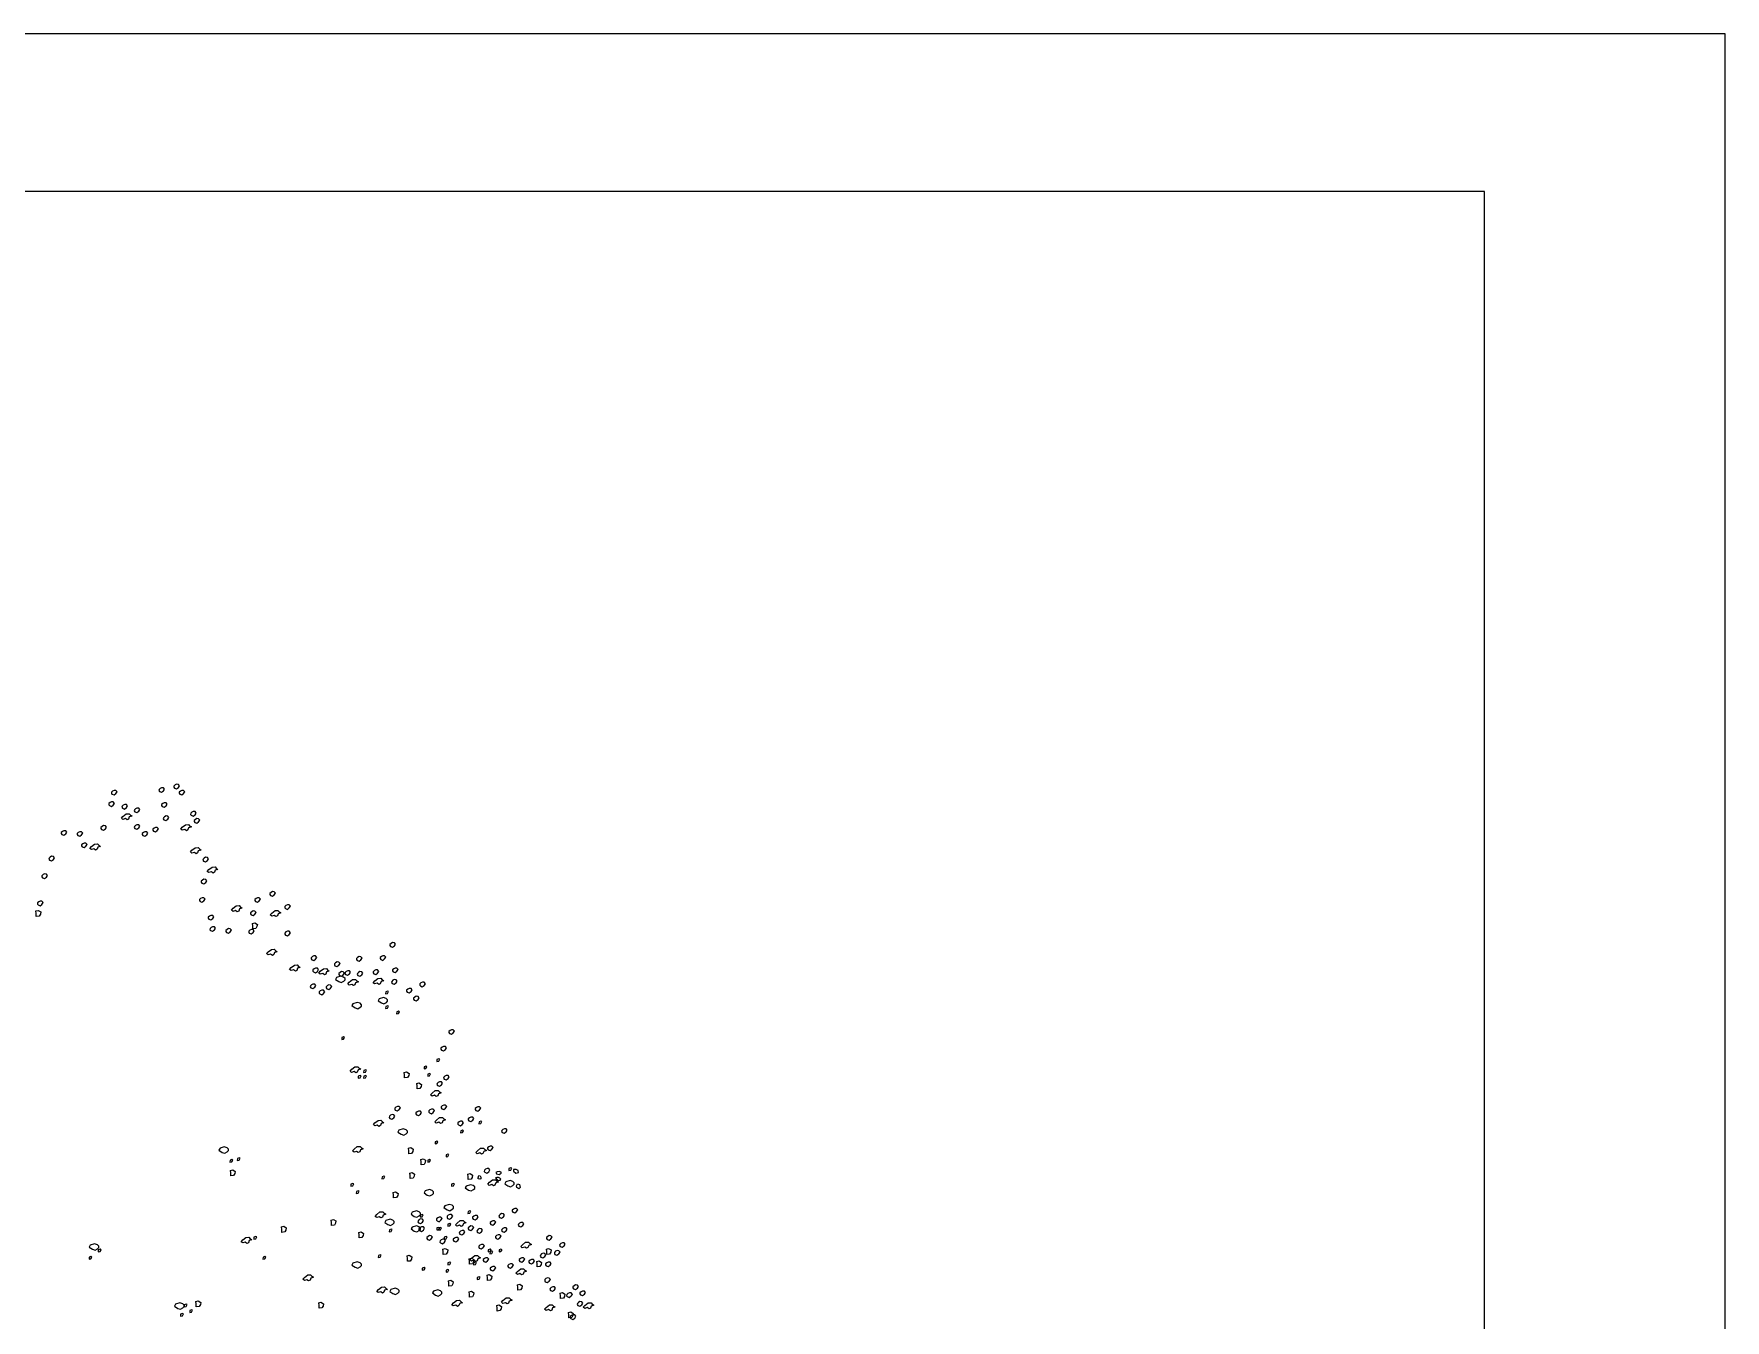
# Model space of a CAD drawing. Header units: millimetres. Extents: x 462666 to 1244237, y 2328025 to 3795663.
# Drawn here: x 1096169 to 1105301, y 2727446 to 2734387 of the extents above; entities that cross this region are included whole.
import ezdxf

# ---------------------------------------------------------------- set-up
doc = ezdxf.new("R2010")
doc.units = ezdxf.units.MM
for name, color, linetype in [('arbre', 250, 'Continuous'), ('MUR_POH', 64, 'Continuous'), ('POP', 7, 'Continuous'), ('RAM_100', 160, 'Continuous')]:
    doc.layers.add(name, color=color, linetype=linetype)

# ---------------------------------------------------------------- blocks, each defined once
blk = doc.blocks.new('Z_RAM_A_3_hp 1220')
at = {"layer": 'POP', "linetype": 'Continuous'}
blk.add_lwpolyline([(-288.5, -408), (-6.5, -408), (-6.5, -13), (-288.5, -13)], close=True, dxfattribs=at)
at = {"layer": 'RAM_100', "linetype": 'Continuous'}
for points in [[(-297, -420), (0, -420), (0, 0), (-297, 0)], [(-288.5, -13), (-288.5, -408), (-6.5, -408), (-6.5, -13)]]:
    blk.add_lwpolyline(points, close=True, dxfattribs=at)
blk = doc.blocks.new('arbre3')
at = {"layer": 'arbre', "color": 252}
for points in [[(257.876, 39.461), (257.917, 39.446), (257.956, 39.474), (257.98, 39.509), (257.956, 39.537), (257.919, 39.539), (257.889, 39.524), (257.865, 39.502), (257.863, 39.48)], [(256.531, 39.098), (256.572, 39.082), (256.611, 39.111), (256.635, 39.145), (256.611, 39.174), (256.574, 39.176), (256.544, 39.161), (256.52, 39.139), (256.518, 39.117)], [(256.585, 39.334), (256.627, 39.319), (256.666, 39.347), (256.69, 39.382), (256.666, 39.41), (256.629, 39.412), (256.598, 39.397), (256.574, 39.375), (256.572, 39.353)], [(257.567, 39.388), (257.608, 39.373), (257.647, 39.401), (257.671, 39.436), (257.647, 39.464), (257.61, 39.466), (257.58, 39.451), (257.556, 39.429), (257.554, 39.408)], [(257.621, 39.079), (257.663, 39.064), (257.702, 39.092), (257.726, 39.127), (257.702, 39.155), (257.665, 39.158), (257.634, 39.142), (257.61, 39.121), (257.608, 39.099)], [(257.985, 39.334), (258.026, 39.319), (258.065, 39.347), (258.089, 39.382), (258.065, 39.41), (258.028, 39.412), (257.998, 39.397), (257.974, 39.375), (257.972, 39.353)], [(256.812, 38.877), (256.877, 38.929), (256.938, 38.932), (256.964, 38.903), (256.999, 38.882), (256.942, 38.864), (256.927, 38.821), (256.897, 38.806), (256.862, 38.832), (256.81, 38.814), (256.779, 38.84)], [(256.803, 39.043), (256.845, 39.028), (256.884, 39.056), (256.908, 39.091), (256.884, 39.119), (256.847, 39.121), (256.816, 39.106), (256.792, 39.084), (256.79, 39.063)], [(257.058, 38.97), (257.099, 38.955), (257.138, 38.983), (257.162, 39.018), (257.138, 39.046), (257.101, 39.049), (257.071, 39.033), (257.047, 39.012), (257.045, 38.99)], [(257.658, 38.807), (257.699, 38.792), (257.738, 38.82), (257.762, 38.855), (257.738, 38.883), (257.701, 38.885), (257.671, 38.87), (257.647, 38.848), (257.645, 38.826)], [(258.221, 38.898), (258.262, 38.882), (258.301, 38.911), (258.325, 38.945), (258.301, 38.974), (258.264, 38.976), (258.234, 38.961), (258.21, 38.939), (258.208, 38.917)], [(258.294, 38.752), (258.335, 38.737), (258.374, 38.765), (258.398, 38.8), (258.374, 38.828), (258.337, 38.831), (258.307, 38.815), (258.283, 38.794), (258.281, 38.772)], [(255.549, 38.5), (255.591, 38.485), (255.63, 38.513), (255.654, 38.548), (255.63, 38.576), (255.593, 38.578), (255.562, 38.563), (255.538, 38.541), (255.536, 38.52)], [(255.876, 38.482), (255.918, 38.467), (255.957, 38.495), (255.981, 38.53), (255.957, 38.558), (255.92, 38.56), (255.889, 38.545), (255.866, 38.523), (255.863, 38.502)], [(256.367, 38.607), (256.408, 38.592), (256.448, 38.62), (256.471, 38.655), (256.448, 38.683), (256.411, 38.685), (256.38, 38.67), (256.356, 38.648), (256.354, 38.627)], [(257.058, 38.625), (257.099, 38.61), (257.138, 38.638), (257.162, 38.673), (257.138, 38.701), (257.101, 38.703), (257.071, 38.688), (257.047, 38.666), (257.045, 38.645)], [(257.221, 38.48), (257.263, 38.465), (257.302, 38.493), (257.326, 38.528), (257.302, 38.556), (257.265, 38.558), (257.234, 38.543), (257.211, 38.521), (257.208, 38.499)], [(257.439, 38.571), (257.481, 38.555), (257.52, 38.584), (257.544, 38.618), (257.52, 38.647), (257.483, 38.649), (257.453, 38.634), (257.429, 38.612), (257.426, 38.59)], [(258.037, 38.652), (258.102, 38.705), (258.163, 38.707), (258.189, 38.678), (258.224, 38.657), (258.167, 38.639), (258.152, 38.596), (258.122, 38.581), (258.087, 38.607), (258.035, 38.589), (258.004, 38.615)], [(255.967, 38.246), (256.009, 38.231), (256.048, 38.259), (256.072, 38.294), (256.048, 38.322), (256.011, 38.324), (255.98, 38.309), (255.956, 38.287), (255.954, 38.265)], [(256.162, 38.253), (256.227, 38.305), (256.288, 38.307), (256.314, 38.279), (256.349, 38.257), (256.293, 38.24), (256.277, 38.196), (256.247, 38.181), (256.212, 38.207), (256.16, 38.19), (256.129, 38.216)], [(258.237, 38.178), (258.302, 38.23), (258.363, 38.232), (258.389, 38.204), (258.424, 38.182), (258.367, 38.165), (258.352, 38.121), (258.322, 38.106), (258.287, 38.132), (258.235, 38.115), (258.204, 38.141)], [(255.295, 37.973), (255.336, 37.958), (255.375, 37.986), (255.399, 38.021), (255.375, 38.049), (255.338, 38.052), (255.308, 38.036), (255.284, 38.015), (255.282, 37.993)], [(258.475, 37.953), (258.517, 37.938), (258.556, 37.966), (258.58, 38.001), (258.556, 38.029), (258.519, 38.031), (258.489, 38.016), (258.465, 37.994), (258.462, 37.973)], [(258.587, 37.778), (258.652, 37.83), (258.713, 37.832), (258.739, 37.804), (258.774, 37.782), (258.717, 37.765), (258.702, 37.721), (258.672, 37.706), (258.637, 37.732), (258.585, 37.715), (258.554, 37.741)], [(255.149, 37.61), (255.191, 37.595), (255.23, 37.623), (255.254, 37.658), (255.23, 37.686), (255.193, 37.688), (255.162, 37.673), (255.139, 37.651), (255.136, 37.63)], [(258.439, 37.499), (258.48, 37.484), (258.52, 37.512), (258.543, 37.547), (258.52, 37.575), (258.483, 37.577), (258.452, 37.562), (258.428, 37.54), (258.426, 37.518)], [(255.059, 37.047), (255.1, 37.032), (255.139, 37.06), (255.163, 37.095), (255.139, 37.123), (255.102, 37.125), (255.072, 37.11), (255.048, 37.088), (255.046, 37.066)], [(258.403, 37.117), (258.444, 37.102), (258.483, 37.13), (258.507, 37.165), (258.483, 37.193), (258.446, 37.195), (258.416, 37.18), (258.392, 37.159), (258.39, 37.137)], [(259.087, 36.978), (259.152, 37.03), (259.213, 37.033), (259.239, 37.004), (259.274, 36.983), (259.217, 36.965), (259.202, 36.922), (259.172, 36.907), (259.137, 36.933), (259.085, 36.915), (259.054, 36.941)], [(259.548, 37.117), (259.589, 37.102), (259.628, 37.13), (259.652, 37.165), (259.628, 37.193), (259.591, 37.195), (259.561, 37.18), (259.537, 37.159), (259.535, 37.137)], [(259.857, 37.244), (259.898, 37.229), (259.937, 37.257), (259.961, 37.292), (259.937, 37.32), (259.9, 37.323), (259.87, 37.307), (259.846, 37.286), (259.844, 37.264)], [(260.166, 36.972), (260.207, 36.957), (260.246, 36.985), (260.27, 37.02), (260.246, 37.048), (260.209, 37.05), (260.179, 37.035), (260.155, 37.013), (260.153, 36.991)], [(255.021, 36.812), (255.021, 36.871), (255.015, 36.923), (255.06, 36.936), (255.113, 36.903), (255.106, 36.858), (255.08, 36.819)], [(258.585, 36.754), (258.626, 36.739), (258.665, 36.767), (258.689, 36.802), (258.665, 36.83), (258.628, 36.832), (258.598, 36.817), (258.574, 36.795), (258.571, 36.773)], [(259.457, 36.845), (259.498, 36.83), (259.537, 36.858), (259.561, 36.893), (259.537, 36.921), (259.5, 36.923), (259.47, 36.908), (259.446, 36.886), (259.444, 36.864)], [(259.887, 36.878), (259.952, 36.93), (260.013, 36.933), (260.039, 36.904), (260.074, 36.883), (260.017, 36.865), (260.002, 36.822), (259.972, 36.807), (259.937, 36.833), (259.885, 36.815), (259.854, 36.841)], [(258.621, 36.518), (258.662, 36.503), (258.701, 36.531), (258.725, 36.566), (258.701, 36.594), (258.664, 36.596), (258.634, 36.581), (258.61, 36.559), (258.608, 36.537)], [(258.948, 36.481), (258.989, 36.466), (259.028, 36.494), (259.052, 36.529), (259.028, 36.557), (258.991, 36.56), (258.961, 36.544), (258.937, 36.523), (258.935, 36.501)], [(259.421, 36.463), (259.462, 36.448), (259.501, 36.476), (259.525, 36.511), (259.501, 36.539), (259.464, 36.541), (259.434, 36.526), (259.41, 36.505), (259.408, 36.483)], [(259.495, 36.556), (259.495, 36.615), (259.489, 36.667), (259.534, 36.68), (259.587, 36.647), (259.58, 36.601), (259.554, 36.562)], [(260.166, 36.427), (260.207, 36.412), (260.246, 36.44), (260.27, 36.475), (260.246, 36.503), (260.209, 36.505), (260.179, 36.49), (260.155, 36.468), (260.153, 36.446)], [(259.812, 36.079), (259.877, 36.131), (259.938, 36.133), (259.964, 36.105), (259.999, 36.083), (259.942, 36.066), (259.927, 36.022), (259.897, 36.007), (259.862, 36.033), (259.81, 36.016), (259.779, 36.042)], [(260.711, 35.918), (260.752, 35.903), (260.791, 35.931), (260.815, 35.966), (260.791, 35.994), (260.754, 35.996), (260.724, 35.981), (260.7, 35.959), (260.698, 35.938)], [(262.136, 35.92), (262.178, 35.904), (262.217, 35.933), (262.241, 35.967), (262.217, 35.996), (262.18, 35.998), (262.149, 35.983), (262.125, 35.961), (262.123, 35.939)], [(262.336, 36.192), (262.377, 36.177), (262.417, 36.205), (262.441, 36.24), (262.417, 36.268), (262.38, 36.27), (262.349, 36.255), (262.325, 36.233), (262.323, 36.212)], [(260.287, 35.754), (260.352, 35.806), (260.413, 35.808), (260.439, 35.78), (260.474, 35.758), (260.417, 35.741), (260.402, 35.697), (260.372, 35.682), (260.337, 35.708), (260.285, 35.691), (260.254, 35.717)], [(260.747, 35.664), (260.789, 35.649), (260.828, 35.677), (260.852, 35.712), (260.828, 35.74), (260.791, 35.742), (260.76, 35.727), (260.736, 35.705), (260.734, 35.683)], [(260.887, 35.679), (260.952, 35.731), (261.013, 35.733), (261.039, 35.705), (261.074, 35.683), (261.017, 35.666), (261.002, 35.622), (260.971, 35.607), (260.937, 35.633), (260.885, 35.616), (260.854, 35.642)], [(261.191, 35.792), (261.232, 35.777), (261.272, 35.806), (261.295, 35.84), (261.272, 35.869), (261.235, 35.871), (261.204, 35.855), (261.18, 35.834), (261.178, 35.812)], [(261.282, 35.593), (261.323, 35.577), (261.362, 35.606), (261.386, 35.64), (261.362, 35.669), (261.326, 35.671), (261.295, 35.656), (261.271, 35.634), (261.269, 35.612)], [(261.409, 35.611), (261.451, 35.596), (261.49, 35.624), (261.514, 35.659), (261.49, 35.687), (261.453, 35.689), (261.422, 35.674), (261.398, 35.652), (261.396, 35.63)], [(261.646, 35.901), (261.687, 35.886), (261.726, 35.915), (261.75, 35.949), (261.726, 35.978), (261.689, 35.98), (261.659, 35.965), (261.635, 35.943), (261.633, 35.921)], [(261.664, 35.593), (261.705, 35.577), (261.744, 35.606), (261.768, 35.64), (261.744, 35.669), (261.707, 35.671), (261.677, 35.656), (261.653, 35.634), (261.651, 35.612)], [(261.991, 35.629), (262.032, 35.614), (262.071, 35.642), (262.095, 35.677), (262.071, 35.705), (262.034, 35.707), (262.004, 35.692), (261.98, 35.67), (261.978, 35.649)], [(262.391, 35.665), (262.432, 35.65), (262.471, 35.678), (262.495, 35.713), (262.471, 35.741), (262.434, 35.744), (262.404, 35.728), (262.38, 35.707), (262.378, 35.685)], [(260.693, 35.337), (260.734, 35.322), (260.773, 35.35), (260.797, 35.385), (260.773, 35.413), (260.736, 35.415), (260.706, 35.4), (260.682, 35.378), (260.68, 35.356)], [(260.875, 35.21), (260.916, 35.194), (260.955, 35.223), (260.979, 35.257), (260.955, 35.286), (260.918, 35.288), (260.888, 35.273), (260.864, 35.251), (260.862, 35.229)], [(261.02, 35.319), (261.061, 35.303), (261.1, 35.332), (261.124, 35.366), (261.1, 35.395), (261.063, 35.397), (261.033, 35.382), (261.009, 35.36), (261.007, 35.338)], [(261.267, 35.466), (261.322, 35.448), (261.372, 35.476), (261.398, 35.5), (261.398, 35.531), (261.369, 35.559), (261.313, 35.579), (261.224, 35.55), (261.202, 35.511)], [(261.487, 35.454), (261.552, 35.506), (261.613, 35.508), (261.639, 35.48), (261.674, 35.458), (261.617, 35.441), (261.602, 35.397), (261.571, 35.382), (261.537, 35.408), (261.485, 35.391), (261.454, 35.417)], [(262.012, 35.479), (262.077, 35.531), (262.138, 35.533), (262.164, 35.505), (262.199, 35.483), (262.142, 35.466), (262.127, 35.422), (262.096, 35.407), (262.062, 35.433), (262.009, 35.416), (261.979, 35.442)], [(262.373, 35.429), (262.414, 35.414), (262.453, 35.442), (262.477, 35.477), (262.453, 35.505), (262.416, 35.507), (262.386, 35.492), (262.362, 35.47), (262.36, 35.449)], [(262.682, 35.247), (262.723, 35.232), (262.762, 35.261), (262.786, 35.295), (262.762, 35.324), (262.725, 35.326), (262.695, 35.31), (262.671, 35.289), (262.668, 35.267)], [(262.954, 35.375), (262.995, 35.359), (263.035, 35.388), (263.058, 35.422), (263.035, 35.451), (262.998, 35.453), (262.967, 35.438), (262.943, 35.416), (262.941, 35.394)], [(261.606, 34.923), (261.661, 34.906), (261.711, 34.934), (261.737, 34.958), (261.737, 34.988), (261.708, 35.017), (261.652, 35.036), (261.563, 35.008), (261.541, 34.969)], [(262.149, 35.025), (262.203, 35.007), (262.253, 35.036), (262.279, 35.06), (262.279, 35.09), (262.251, 35.118), (262.195, 35.138), (262.105, 35.11), (262.084, 35.07)], [(262.236, 35.213), (262.275, 35.22), (262.297, 35.259), (262.275, 35.268), (262.238, 35.255)], [(262.236, 34.911), (262.275, 34.918), (262.297, 34.957), (262.275, 34.965), (262.238, 34.952)], [(262.827, 35.084), (262.868, 35.069), (262.907, 35.097), (262.931, 35.132), (262.907, 35.16), (262.87, 35.162), (262.84, 35.147), (262.816, 35.125), (262.814, 35.104)], [(262.463, 34.798), (262.502, 34.804), (262.524, 34.843), (262.502, 34.852), (262.465, 34.839)], [(261.329, 34.269), (261.368, 34.275), (261.389, 34.314), (261.368, 34.323), (261.331, 34.31)], [(263.554, 34.394), (263.595, 34.378), (263.634, 34.407), (263.658, 34.441), (263.634, 34.47), (263.597, 34.472), (263.567, 34.457), (263.543, 34.435), (263.541, 34.413)], [(263.39, 34.048), (263.432, 34.033), (263.471, 34.061), (263.495, 34.096), (263.471, 34.124), (263.434, 34.127), (263.403, 34.111), (263.379, 34.09), (263.377, 34.068)], [(261.537, 33.655), (261.602, 33.707), (261.663, 33.709), (261.689, 33.681), (261.724, 33.659), (261.667, 33.642), (261.652, 33.598), (261.621, 33.583), (261.587, 33.609), (261.535, 33.592), (261.504, 33.618)], [(261.782, 33.588), (261.821, 33.595), (261.843, 33.634), (261.821, 33.643), (261.784, 33.63)], [(262.63, 33.479), (262.63, 33.538), (262.623, 33.59), (262.669, 33.603), (262.721, 33.571), (262.715, 33.525), (262.689, 33.486)], [(263.03, 33.664), (263.069, 33.67), (263.091, 33.709), (263.069, 33.718), (263.032, 33.705)], [(263.106, 33.513), (263.145, 33.519), (263.166, 33.558), (263.145, 33.567), (263.108, 33.554)], [(263.295, 33.815), (263.334, 33.822), (263.356, 33.861), (263.334, 33.869), (263.297, 33.856)], [(261.669, 33.475), (261.708, 33.481), (261.73, 33.521), (261.708, 33.529), (261.671, 33.516)], [(261.782, 33.475), (261.821, 33.481), (261.843, 33.521), (261.821, 33.529), (261.784, 33.516)], [(262.886, 33.252), (262.886, 33.31), (262.88, 33.362), (262.926, 33.375), (262.978, 33.343), (262.971, 33.297), (262.945, 33.258)], [(263.197, 33.164), (263.263, 33.216), (263.323, 33.218), (263.35, 33.19), (263.384, 33.168), (263.328, 33.151), (263.313, 33.107), (263.282, 33.092), (263.247, 33.118), (263.195, 33.101), (263.165, 33.127)], [(263.31, 33.32), (263.351, 33.305), (263.39, 33.333), (263.414, 33.368), (263.39, 33.396), (263.353, 33.398), (263.323, 33.383), (263.299, 33.361), (263.297, 33.339)], [(263.447, 33.45), (263.488, 33.435), (263.527, 33.463), (263.551, 33.498), (263.527, 33.526), (263.49, 33.528), (263.46, 33.513), (263.436, 33.491), (263.434, 33.47)], [(262.437, 32.812), (262.478, 32.796), (262.517, 32.825), (262.541, 32.859), (262.517, 32.888), (262.48, 32.89), (262.45, 32.875), (262.426, 32.853), (262.424, 32.831)], [(263.395, 32.838), (263.436, 32.822), (263.475, 32.851), (263.499, 32.885), (263.475, 32.914), (263.438, 32.916), (263.408, 32.901), (263.384, 32.879), (263.382, 32.857)], [(264.098, 32.805), (264.14, 32.79), (264.179, 32.818), (264.203, 32.853), (264.179, 32.881), (264.142, 32.883), (264.111, 32.868), (264.088, 32.846), (264.085, 32.825)], [(262.015, 32.549), (262.08, 32.601), (262.141, 32.603), (262.167, 32.575), (262.202, 32.553), (262.146, 32.536), (262.13, 32.492), (262.1, 32.477), (262.065, 32.503), (262.013, 32.486), (261.983, 32.512)], [(262.326, 32.642), (262.367, 32.627), (262.406, 32.655), (262.43, 32.69), (262.406, 32.718), (262.369, 32.72), (262.339, 32.705), (262.315, 32.684), (262.313, 32.662)], [(262.873, 32.714), (262.915, 32.699), (262.954, 32.727), (262.978, 32.762), (262.954, 32.79), (262.917, 32.792), (262.886, 32.777), (262.862, 32.755), (262.86, 32.733)], [(263.14, 32.753), (263.182, 32.738), (263.221, 32.766), (263.245, 32.801), (263.221, 32.829), (263.184, 32.831), (263.153, 32.816), (263.13, 32.794), (263.127, 32.773)], [(263.287, 32.605), (263.352, 32.658), (263.413, 32.66), (263.439, 32.631), (263.473, 32.61), (263.417, 32.592), (263.402, 32.549), (263.371, 32.534), (263.337, 32.56), (263.284, 32.542), (263.254, 32.568)], [(263.74, 32.505), (263.781, 32.49), (263.82, 32.518), (263.844, 32.553), (263.82, 32.581), (263.783, 32.584), (263.753, 32.568), (263.729, 32.547), (263.727, 32.525)], [(263.955, 32.59), (263.996, 32.575), (264.035, 32.603), (264.059, 32.638), (264.035, 32.666), (263.999, 32.668), (263.968, 32.653), (263.944, 32.631), (263.942, 32.61)], [(264.164, 32.53), (264.203, 32.537), (264.225, 32.576), (264.203, 32.584), (264.167, 32.571)], [(262.556, 32.313), (262.61, 32.296), (262.66, 32.324), (262.686, 32.348), (262.686, 32.378), (262.658, 32.406), (262.601, 32.426), (262.512, 32.398), (262.491, 32.359)], [(263.257, 32.114), (263.296, 32.121), (263.318, 32.16), (263.296, 32.169), (263.259, 32.156)], [(263.786, 32.341), (263.825, 32.348), (263.847, 32.387), (263.825, 32.395), (263.788, 32.382)], [(264.646, 32.349), (264.687, 32.334), (264.726, 32.362), (264.75, 32.397), (264.726, 32.425), (264.689, 32.427), (264.659, 32.412), (264.635, 32.39), (264.633, 32.369)], [(258.859, 31.94), (258.914, 31.923), (258.964, 31.951), (258.99, 31.975), (258.99, 32.005), (258.962, 32.034), (258.905, 32.053), (258.816, 32.025), (258.794, 31.986)], [(259.173, 31.774), (259.212, 31.781), (259.234, 31.82), (259.212, 31.828), (259.175, 31.815)], [(261.587, 32.006), (261.652, 32.058), (261.713, 32.06), (261.739, 32.032), (261.774, 32.01), (261.717, 31.993), (261.702, 31.949), (261.671, 31.934), (261.637, 31.96), (261.585, 31.943), (261.554, 31.969)], [(262.715, 31.913), (262.715, 31.971), (262.709, 32.024), (262.755, 32.037), (262.807, 32.004), (262.8, 31.958), (262.774, 31.919)], [(262.972, 31.685), (262.972, 31.744), (262.965, 31.796), (263.011, 31.809), (263.063, 31.776), (263.057, 31.731), (263.031, 31.691)], [(263.484, 31.85), (263.523, 31.856), (263.545, 31.895), (263.523, 31.904), (263.486, 31.891)], [(264.132, 31.974), (264.197, 32.026), (264.258, 32.028), (264.284, 32), (264.319, 31.978), (264.263, 31.961), (264.247, 31.917), (264.217, 31.902), (264.182, 31.928), (264.13, 31.911), (264.1, 31.937)], [(264.353, 31.991), (264.394, 31.976), (264.433, 32.004), (264.457, 32.039), (264.433, 32.067), (264.396, 32.069), (264.366, 32.054), (264.342, 32.032), (264.34, 32.01)], [(259.022, 31.736), (259.061, 31.743), (259.083, 31.782), (259.061, 31.791), (259.024, 31.778)], [(259.039, 31.457), (259.039, 31.516), (259.033, 31.568), (259.078, 31.581), (259.131, 31.548), (259.124, 31.503), (259.098, 31.464)], [(262.16, 31.396), (262.199, 31.403), (262.221, 31.442), (262.199, 31.45), (262.163, 31.437)], [(262.744, 31.4), (262.744, 31.459), (262.737, 31.511), (262.783, 31.524), (262.835, 31.491), (262.829, 31.446), (262.803, 31.407)], [(263.106, 31.736), (263.145, 31.743), (263.166, 31.782), (263.145, 31.791), (263.108, 31.778)], [(263.942, 31.378), (263.942, 31.437), (263.936, 31.489), (263.981, 31.502), (264.033, 31.47), (264.027, 31.424), (264.001, 31.385)], [(264.148, 31.411), (264.159, 31.461), (264.187, 31.457), (264.2, 31.428), (264.203, 31.396), (264.181, 31.385), (264.15, 31.394)], [(264.287, 31.528), (264.329, 31.513), (264.368, 31.541), (264.392, 31.576), (264.368, 31.604), (264.331, 31.607), (264.3, 31.591), (264.277, 31.57), (264.274, 31.548)], [(264.526, 31.496), (264.579, 31.483), (264.626, 31.509), (264.624, 31.53), (264.581, 31.548), (264.54, 31.535), (264.513, 31.526), (264.518, 31.513)], [(264.783, 31.567), (264.822, 31.574), (264.844, 31.613), (264.822, 31.622), (264.785, 31.609)], [(264.881, 31.554), (264.924, 31.513), (264.979, 31.524), (264.974, 31.567), (264.931, 31.589), (264.881, 31.587)], [(261.518, 31.245), (261.557, 31.251), (261.578, 31.291), (261.557, 31.299), (261.52, 31.286)], [(261.631, 31.094), (261.67, 31.1), (261.692, 31.139), (261.67, 31.148), (261.633, 31.135)], [(262.402, 31.001), (262.402, 31.06), (262.395, 31.112), (262.441, 31.125), (262.493, 31.092), (262.487, 31.047), (262.461, 31.008)], [(263.098, 31.059), (263.153, 31.041), (263.203, 31.07), (263.229, 31.094), (263.229, 31.124), (263.201, 31.152), (263.144, 31.172), (263.055, 31.144), (263.033, 31.104)], [(263.597, 31.245), (263.636, 31.251), (263.658, 31.291), (263.636, 31.299), (263.599, 31.286)], [(263.946, 31.16), (264.001, 31.143), (264.051, 31.171), (264.077, 31.195), (264.077, 31.226), (264.048, 31.254), (263.992, 31.273), (263.903, 31.245), (263.881, 31.206)], [(264.381, 31.322), (264.446, 31.374), (264.507, 31.376), (264.533, 31.348), (264.568, 31.326), (264.511, 31.309), (264.496, 31.265), (264.466, 31.25), (264.431, 31.276), (264.379, 31.259), (264.348, 31.285)], [(264.531, 31.381), (264.568, 31.357), (264.603, 31.363), (264.616, 31.385), (264.596, 31.407), (264.57, 31.422), (264.533, 31.424), (264.507, 31.411)], [(264.761, 31.246), (264.816, 31.229), (264.866, 31.257), (264.892, 31.281), (264.892, 31.311), (264.863, 31.339), (264.807, 31.359), (264.718, 31.331), (264.696, 31.292)], [(264.939, 31.248), (264.959, 31.287), (265.004, 31.274), (265.017, 31.215), (264.985, 31.189), (264.946, 31.215)], [(263.505, 30.754), (263.56, 30.736), (263.61, 30.765), (263.636, 30.788), (263.636, 30.819), (263.608, 30.847), (263.551, 30.867), (263.462, 30.838), (263.44, 30.799)], [(264.863, 30.706), (264.904, 30.69), (264.943, 30.719), (264.967, 30.753), (264.943, 30.782), (264.906, 30.784), (264.876, 30.769), (264.852, 30.747), (264.849, 30.725)], [(260.094, 30.289), (260.094, 30.348), (260.087, 30.4), (260.133, 30.413), (260.185, 30.38), (260.178, 30.335), (260.152, 30.296)], [(261.12, 30.432), (261.12, 30.49), (261.113, 30.542), (261.159, 30.555), (261.211, 30.523), (261.204, 30.477), (261.178, 30.438)], [(262.055, 30.656), (262.12, 30.709), (262.181, 30.711), (262.207, 30.682), (262.242, 30.661), (262.185, 30.643), (262.17, 30.6), (262.14, 30.585), (262.105, 30.611), (262.053, 30.593), (262.022, 30.619)], [(262.285, 30.449), (262.339, 30.431), (262.389, 30.459), (262.415, 30.483), (262.415, 30.514), (262.387, 30.542), (262.33, 30.562), (262.241, 30.533), (262.219, 30.494)], [(262.827, 30.618), (262.881, 30.601), (262.931, 30.629), (262.958, 30.653), (262.958, 30.683), (262.929, 30.712), (262.873, 30.731), (262.784, 30.703), (262.762, 30.664)], [(262.827, 30.313), (262.881, 30.296), (262.931, 30.324), (262.958, 30.348), (262.958, 30.378), (262.929, 30.406), (262.873, 30.426), (262.784, 30.398), (262.762, 30.359)], [(262.918, 30.488), (262.959, 30.472), (262.998, 30.501), (263.022, 30.535), (262.998, 30.564), (262.961, 30.566), (262.931, 30.551), (262.907, 30.529), (262.905, 30.507)], [(262.936, 30.324), (262.977, 30.309), (263.016, 30.337), (263.04, 30.372), (263.016, 30.4), (262.979, 30.402), (262.949, 30.387), (262.925, 30.365), (262.923, 30.344)], [(262.954, 30.602), (262.994, 30.609), (263.015, 30.648), (262.994, 30.657), (262.957, 30.644)], [(263.299, 30.524), (263.341, 30.509), (263.38, 30.537), (263.404, 30.572), (263.38, 30.6), (263.343, 30.602), (263.313, 30.587), (263.289, 30.565), (263.286, 30.543)], [(263.518, 30.578), (263.559, 30.563), (263.598, 30.591), (263.622, 30.626), (263.598, 30.654), (263.561, 30.657), (263.531, 30.641), (263.507, 30.62), (263.505, 30.598)], [(263.522, 30.413), (263.561, 30.42), (263.582, 30.459), (263.561, 30.468), (263.524, 30.455)], [(263.712, 30.481), (263.777, 30.534), (263.838, 30.536), (263.864, 30.507), (263.898, 30.486), (263.842, 30.468), (263.827, 30.425), (263.796, 30.41), (263.762, 30.436), (263.709, 30.418), (263.679, 30.444)], [(263.937, 30.678), (263.977, 30.685), (263.998, 30.724), (263.977, 30.732), (263.94, 30.719)], [(263.954, 30.342), (263.995, 30.327), (264.034, 30.355), (264.058, 30.39), (264.034, 30.418), (263.997, 30.42), (263.967, 30.405), (263.943, 30.384), (263.941, 30.362)], [(264.045, 30.56), (264.086, 30.545), (264.125, 30.573), (264.149, 30.608), (264.125, 30.636), (264.088, 30.638), (264.058, 30.623), (264.034, 30.602), (264.032, 30.58)], [(264.408, 30.451), (264.449, 30.436), (264.489, 30.464), (264.512, 30.499), (264.489, 30.527), (264.452, 30.529), (264.421, 30.514), (264.397, 30.493), (264.395, 30.471)], [(264.59, 30.597), (264.631, 30.581), (264.67, 30.61), (264.694, 30.644), (264.67, 30.673), (264.633, 30.675), (264.603, 30.66), (264.579, 30.638), (264.577, 30.616)], [(264.99, 30.415), (265.031, 30.4), (265.07, 30.428), (265.094, 30.463), (265.07, 30.491), (265.033, 30.493), (265.003, 30.478), (264.979, 30.456), (264.977, 30.434)], [(256.18, 29.94), (256.235, 29.923), (256.285, 29.951), (256.311, 29.975), (256.311, 30.005), (256.283, 30.034), (256.226, 30.053), (256.137, 30.025), (256.115, 29.986)], [(259.287, 30.132), (259.352, 30.184), (259.413, 30.186), (259.439, 30.158), (259.474, 30.136), (259.417, 30.119), (259.402, 30.075), (259.372, 30.06), (259.337, 30.086), (259.285, 30.069), (259.254, 30.095)], [(259.514, 30.149), (259.553, 30.155), (259.574, 30.195), (259.553, 30.203), (259.516, 30.19)], [(261.69, 30.175), (261.69, 30.234), (261.683, 30.286), (261.729, 30.299), (261.781, 30.266), (261.774, 30.221), (261.748, 30.182)], [(262.312, 30.3), (262.351, 30.307), (262.372, 30.346), (262.351, 30.354), (262.314, 30.341)], [(263.1, 30.142), (263.141, 30.127), (263.18, 30.155), (263.204, 30.19), (263.18, 30.218), (263.143, 30.221), (263.113, 30.205), (263.089, 30.184), (263.087, 30.162)], [(263.295, 30.338), (263.334, 30.344), (263.356, 30.383), (263.334, 30.392), (263.297, 30.379)], [(263.332, 30.338), (263.372, 30.344), (263.393, 30.383), (263.372, 30.392), (263.335, 30.379)], [(263.372, 30.07), (263.413, 30.055), (263.453, 30.083), (263.477, 30.118), (263.453, 30.146), (263.416, 30.148), (263.385, 30.133), (263.361, 30.111), (263.359, 30.089)], [(263.446, 30.149), (263.485, 30.155), (263.507, 30.195), (263.485, 30.203), (263.448, 30.19)], [(263.645, 30.106), (263.686, 30.091), (263.725, 30.119), (263.749, 30.154), (263.725, 30.182), (263.688, 30.184), (263.658, 30.169), (263.634, 30.147), (263.632, 30.126)], [(263.772, 30.251), (263.813, 30.236), (263.852, 30.264), (263.876, 30.299), (263.852, 30.327), (263.815, 30.33), (263.785, 30.314), (263.761, 30.293), (263.759, 30.271)], [(264.136, 30.288), (264.177, 30.273), (264.216, 30.301), (264.24, 30.336), (264.216, 30.364), (264.179, 30.366), (264.149, 30.351), (264.125, 30.329), (264.122, 30.307)], [(264.517, 30.161), (264.558, 30.145), (264.598, 30.174), (264.622, 30.208), (264.598, 30.237), (264.561, 30.239), (264.53, 30.224), (264.506, 30.202), (264.504, 30.18)], [(264.644, 30.306), (264.686, 30.291), (264.725, 30.319), (264.749, 30.354), (264.725, 30.382), (264.688, 30.384), (264.657, 30.369), (264.634, 30.347), (264.631, 30.325)], [(265.061, 30.032), (265.127, 30.084), (265.187, 30.086), (265.214, 30.058), (265.248, 30.036), (265.192, 30.019), (265.177, 29.975), (265.146, 29.96), (265.111, 29.986), (265.059, 29.969), (265.029, 29.995)], [(265.571, 30.142), (265.613, 30.127), (265.652, 30.155), (265.676, 30.19), (265.652, 30.218), (265.615, 30.221), (265.584, 30.205), (265.56, 30.184), (265.558, 30.162)], [(265.844, 29.997), (265.885, 29.982), (265.924, 30.01), (265.948, 30.045), (265.924, 30.073), (265.887, 30.075), (265.857, 30.06), (265.833, 30.038), (265.831, 30.017)], [(256.111, 29.733), (256.15, 29.74), (256.171, 29.779), (256.15, 29.787), (256.113, 29.774)], [(256.3, 29.884), (256.339, 29.891), (256.361, 29.93), (256.339, 29.939), (256.302, 29.926)], [(259.703, 29.733), (259.742, 29.74), (259.764, 29.779), (259.742, 29.787), (259.705, 29.774)], [(262.085, 29.771), (262.124, 29.777), (262.146, 29.817), (262.124, 29.825), (262.087, 29.812)], [(262.687, 29.691), (262.687, 29.75), (262.68, 29.802), (262.726, 29.815), (262.778, 29.782), (262.772, 29.737), (262.746, 29.697)], [(263.428, 29.833), (263.428, 29.892), (263.421, 29.944), (263.467, 29.957), (263.519, 29.925), (263.513, 29.879), (263.487, 29.84)], [(263.969, 29.634), (263.969, 29.693), (263.963, 29.745), (264.008, 29.758), (264.061, 29.725), (264.054, 29.68), (264.028, 29.64)], [(264.011, 29.757), (264.077, 29.809), (264.138, 29.811), (264.164, 29.783), (264.198, 29.761), (264.142, 29.744), (264.127, 29.7), (264.096, 29.685), (264.061, 29.711), (264.009, 29.694), (263.979, 29.72)], [(264.172, 29.961), (264.213, 29.946), (264.252, 29.974), (264.276, 30.009), (264.252, 30.037), (264.215, 30.039), (264.185, 30.024), (264.161, 30.002), (264.159, 29.98)], [(264.263, 29.688), (264.304, 29.673), (264.343, 29.701), (264.367, 29.736), (264.343, 29.764), (264.306, 29.766), (264.276, 29.751), (264.252, 29.729), (264.25, 29.708)], [(264.353, 29.884), (264.393, 29.891), (264.414, 29.93), (264.393, 29.939), (264.356, 29.926)], [(264.391, 29.847), (264.43, 29.853), (264.452, 29.892), (264.43, 29.901), (264.393, 29.888)], [(264.58, 29.884), (264.619, 29.891), (264.641, 29.93), (264.619, 29.939), (264.582, 29.926)], [(265.008, 29.688), (265.049, 29.673), (265.088, 29.701), (265.112, 29.736), (265.088, 29.764), (265.051, 29.766), (265.021, 29.751), (264.997, 29.729), (264.995, 29.708)], [(265.208, 29.652), (265.249, 29.637), (265.288, 29.665), (265.312, 29.7), (265.288, 29.728), (265.251, 29.73), (265.221, 29.715), (265.197, 29.693), (265.195, 29.671)], [(265.366, 29.577), (265.366, 29.636), (265.359, 29.688), (265.405, 29.701), (265.457, 29.668), (265.45, 29.623), (265.424, 29.584)], [(265.444, 29.779), (265.485, 29.764), (265.525, 29.792), (265.548, 29.827), (265.525, 29.855), (265.488, 29.857), (265.457, 29.842), (265.433, 29.82), (265.431, 29.799)], [(265.565, 29.833), (265.565, 29.892), (265.559, 29.944), (265.604, 29.957), (265.656, 29.925), (265.65, 29.879), (265.624, 29.84)], [(265.735, 29.834), (265.776, 29.818), (265.815, 29.847), (265.839, 29.881), (265.815, 29.91), (265.778, 29.912), (265.748, 29.897), (265.724, 29.875), (265.722, 29.853)], [(260.562, 29.357), (260.627, 29.409), (260.688, 29.411), (260.714, 29.383), (260.749, 29.361), (260.692, 29.344), (260.677, 29.3), (260.647, 29.285), (260.612, 29.311), (260.56, 29.294), (260.529, 29.32)], [(261.606, 29.567), (261.661, 29.55), (261.711, 29.578), (261.737, 29.602), (261.737, 29.632), (261.708, 29.661), (261.652, 29.68), (261.563, 29.652), (261.541, 29.613)], [(262.992, 29.506), (263.031, 29.513), (263.053, 29.552), (263.031, 29.561), (262.994, 29.548)], [(263.484, 29.469), (263.523, 29.475), (263.545, 29.514), (263.523, 29.523), (263.486, 29.51)], [(263.522, 29.62), (263.561, 29.626), (263.582, 29.665), (263.561, 29.674), (263.524, 29.661)], [(264.051, 29.62), (264.09, 29.626), (264.112, 29.665), (264.09, 29.674), (264.053, 29.661)], [(264.127, 29.317), (264.166, 29.324), (264.187, 29.363), (264.166, 29.372), (264.129, 29.359)], [(264.34, 29.292), (264.34, 29.351), (264.333, 29.403), (264.379, 29.416), (264.431, 29.383), (264.425, 29.338), (264.398, 29.299)], [(264.408, 29.507), (264.449, 29.491), (264.489, 29.52), (264.512, 29.554), (264.489, 29.583), (264.452, 29.585), (264.421, 29.57), (264.397, 29.548), (264.395, 29.526)], [(264.772, 29.561), (264.813, 29.546), (264.852, 29.574), (264.876, 29.609), (264.852, 29.637), (264.815, 29.639), (264.785, 29.624), (264.761, 29.602), (264.759, 29.581)], [(264.961, 29.482), (265.027, 29.534), (265.087, 29.536), (265.114, 29.508), (265.148, 29.486), (265.092, 29.469), (265.077, 29.425), (265.046, 29.41), (265.011, 29.436), (264.959, 29.419), (264.929, 29.445)], [(265.535, 29.27), (265.576, 29.255), (265.615, 29.283), (265.639, 29.318), (265.615, 29.346), (265.578, 29.349), (265.548, 29.333), (265.524, 29.312), (265.522, 29.29)], [(265.553, 29.597), (265.594, 29.582), (265.634, 29.61), (265.658, 29.645), (265.634, 29.673), (265.597, 29.676), (265.566, 29.66), (265.542, 29.639), (265.54, 29.617)], [(262.087, 29.107), (262.152, 29.159), (262.213, 29.161), (262.239, 29.133), (262.274, 29.111), (262.217, 29.094), (262.202, 29.051), (262.171, 29.035), (262.137, 29.061), (262.084, 29.044), (262.054, 29.07)], [(262.386, 29.025), (262.441, 29.008), (262.491, 29.036), (262.517, 29.06), (262.517, 29.09), (262.488, 29.118), (262.432, 29.138), (262.343, 29.11), (262.321, 29.071)], [(263.268, 28.991), (263.322, 28.974), (263.372, 29.002), (263.398, 29.026), (263.398, 29.056), (263.37, 29.084), (263.314, 29.104), (263.225, 29.076), (263.203, 29.037)], [(263.542, 29.178), (263.542, 29.237), (263.535, 29.289), (263.581, 29.302), (263.633, 29.269), (263.627, 29.224), (263.601, 29.185)], [(263.969, 28.95), (263.969, 29.009), (263.963, 29.061), (264.008, 29.074), (264.061, 29.042), (264.054, 28.996), (264.028, 28.957)], [(264.967, 29.093), (264.967, 29.151), (264.96, 29.203), (265.006, 29.217), (265.058, 29.184), (265.051, 29.138), (265.025, 29.099)], [(265.644, 29.089), (265.685, 29.073), (265.724, 29.102), (265.748, 29.136), (265.724, 29.165), (265.688, 29.167), (265.657, 29.152), (265.633, 29.13), (265.631, 29.108)], [(265.85, 28.922), (265.85, 28.98), (265.844, 29.033), (265.889, 29.046), (265.941, 29.013), (265.935, 28.967), (265.909, 28.928)], [(265.989, 28.961), (266.031, 28.946), (266.07, 28.975), (266.094, 29.009), (266.07, 29.038), (266.033, 29.04), (266.002, 29.025), (265.979, 29.003), (265.976, 28.981)], [(266.117, 29.125), (266.158, 29.11), (266.197, 29.138), (266.221, 29.173), (266.197, 29.201), (266.16, 29.203), (266.13, 29.188), (266.106, 29.166), (266.104, 29.145)], [(266.262, 28.998), (266.303, 28.983), (266.342, 29.011), (266.366, 29.046), (266.342, 29.074), (266.305, 29.076), (266.275, 29.061), (266.251, 29.039), (266.249, 29.017)], [(257.944, 28.72), (257.998, 28.702), (258.048, 28.731), (258.074, 28.755), (258.074, 28.785), (258.046, 28.813), (257.989, 28.833), (257.9, 28.805), (257.879, 28.765)], [(258.077, 28.75), (258.116, 28.757), (258.138, 28.796), (258.116, 28.805), (258.079, 28.792)], [(258.19, 28.637), (258.229, 28.644), (258.251, 28.683), (258.229, 28.691), (258.192, 28.678)], [(258.327, 28.751), (258.327, 28.81), (258.32, 28.862), (258.366, 28.875), (258.418, 28.842), (258.412, 28.797), (258.386, 28.757)], [(260.863, 28.722), (260.863, 28.781), (260.857, 28.833), (260.902, 28.846), (260.954, 28.814), (260.948, 28.768), (260.922, 28.729)], [(263.637, 28.832), (263.702, 28.884), (263.763, 28.887), (263.789, 28.858), (263.823, 28.837), (263.767, 28.819), (263.752, 28.776), (263.721, 28.76), (263.687, 28.787), (263.634, 28.769), (263.604, 28.795)], [(264.539, 28.665), (264.539, 28.724), (264.533, 28.776), (264.578, 28.789), (264.631, 28.757), (264.624, 28.711), (264.598, 28.672)], [(264.661, 28.882), (264.727, 28.934), (264.788, 28.936), (264.814, 28.908), (264.848, 28.887), (264.792, 28.869), (264.777, 28.826), (264.746, 28.81), (264.711, 28.837), (264.659, 28.819), (264.629, 28.845)], [(265.554, 28.74), (265.619, 28.792), (265.68, 28.794), (265.706, 28.766), (265.741, 28.744), (265.684, 28.727), (265.669, 28.683), (265.639, 28.668), (265.604, 28.694), (265.552, 28.677), (265.521, 28.703)], [(266.207, 28.78), (266.249, 28.765), (266.288, 28.793), (266.312, 28.828), (266.288, 28.856), (266.251, 28.858), (266.221, 28.843), (266.197, 28.821), (266.194, 28.799)], [(266.353, 28.78), (266.418, 28.832), (266.479, 28.834), (266.505, 28.806), (266.54, 28.784), (266.483, 28.767), (266.468, 28.723), (266.438, 28.708), (266.403, 28.734), (266.351, 28.717), (266.32, 28.743)], [(258.001, 28.561), (258.04, 28.568), (258.062, 28.607), (258.04, 28.616), (258.003, 28.603)], [(266.021, 28.523), (266.021, 28.582), (266.015, 28.634), (266.06, 28.647), (266.112, 28.614), (266.106, 28.569), (266.08, 28.53)], [(266.062, 28.507), (266.103, 28.492), (266.142, 28.52), (266.166, 28.555), (266.142, 28.583), (266.106, 28.586), (266.075, 28.57), (266.051, 28.549), (266.049, 28.527)]]:
    blk.add_lwpolyline(points, close=True, dxfattribs=at)

msp = doc.modelspace()

# ---------------------------------------------------------------- block references
at = {"layer": 'arbre', "xscale": 261.3775937935833, "yscale": 261.3775937935833, "zscale": 261.3775937935833}
msp.add_blockref('arbre3', (1029525.9, 2720003.5), dxfattribs=at)
at = {"layer": 'MUR_POH', "ltscale": 0.3, "xscale": 100, "yscale": 100, "zscale": 100, "rotation": 270.0000000000635}
msp.add_blockref('Z_RAM_A_3_hp 1220', (1105300.8, 2704687.4), dxfattribs=at)

doc.saveas('drawing.dxf')
